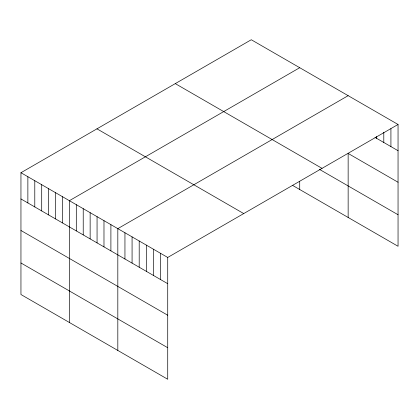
<?xml version="1.0" encoding="UTF-8"?>
<svg xmlns="http://www.w3.org/2000/svg" width="419" height="419" viewBox="0 0 419 419"><rect width="100%" height="100%" fill="white"/><g stroke="black" fill="none" stroke-linecap="round" stroke-linejoin="round"><path stroke-width="0.63" d="M398.05 124.474L167.72 257.455L167.72 379.258L20.95 294.526L20.95 172.722L251.28 39.742L398.05 124.474L398.05 246.278L292.797 185.512M299.716 67.705L69.381 200.685L69.381 322.489M348.147 95.668L117.818 228.648L117.818 350.452M375.021 137.411L398.05 150.704M398.05 182.244L348.147 153.433L348.147 217.471M175.273 83.622L322.038 168.359M319.409 169.339L398.05 214.743M96.962 128.837L243.727 213.575M20.95 172.722L167.72 257.455M20.95 198.952L167.72 283.689M20.95 230.492L167.72 315.224M20.95 262.985L167.72 347.723M390.922 128.675L390.922 146.592M383.794 132.236L383.794 142.476M376.665 136.442L376.665 138.359M299.716 181.621L299.716 189.508M160.592 253.343L160.592 279.573M153.464 249.226L153.464 275.456M146.331 245.11L146.331 271.339M139.202 240.993L139.202 267.222M132.074 236.876L132.074 263.106M124.946 232.76L124.946 258.994M110.899 224.652L110.899 250.881M103.98 220.656L103.98 246.885M97.061 216.665L97.061 242.894M90.143 212.669L90.143 238.898M83.224 208.672L83.224 234.902M76.305 204.676L76.305 230.906M62.462 196.689L62.462 222.918M55.544 192.693L55.544 218.922M48.625 188.702L48.625 214.931M41.706 184.706L41.706 210.935M34.787 180.709L34.787 206.939M27.869 176.713L27.869 202.943"/></g></svg>
